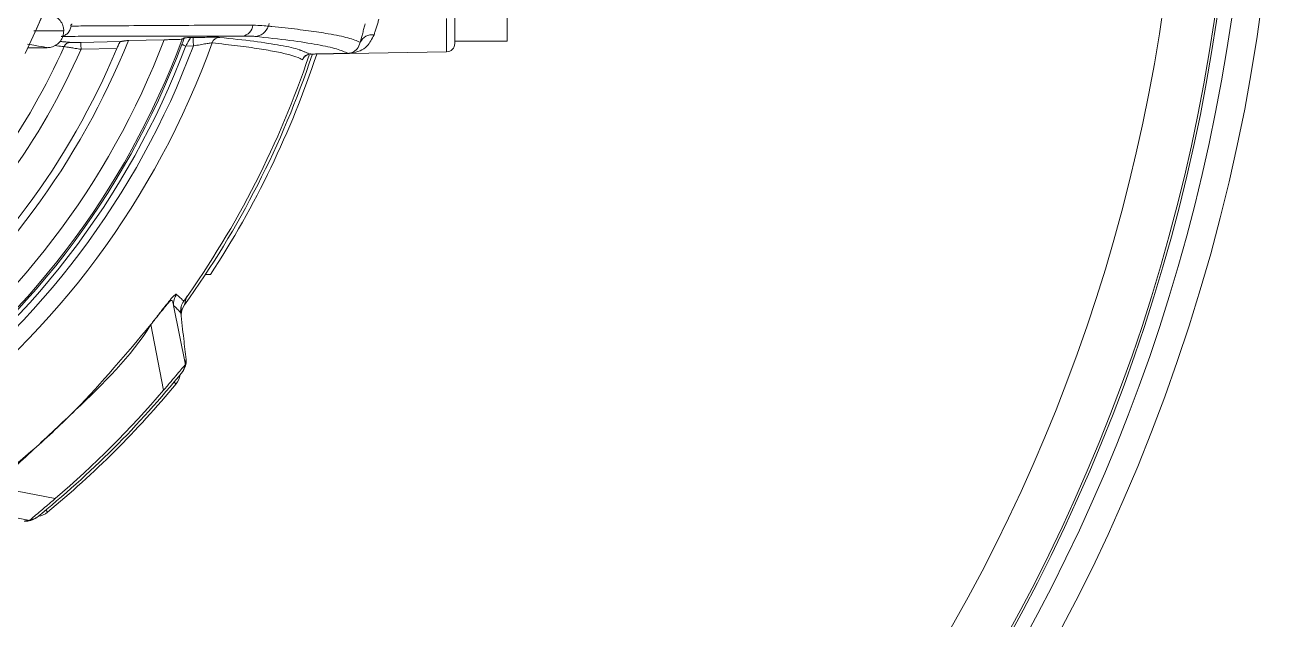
# Model space of a CAD drawing. Extents: x 2 to 136, y 1 to 99.
# Drawn here: x 131.004 to 135.502, y 42.199 to 44.336 of the extents above; entities that cross this region are included whole.
import ezdxf

# ---------------------------------------------------------------- set-up
doc = ezdxf.new("R2010")
doc.units = 0
doc.header["$MEASUREMENT"] = 0
doc.linetypes.add('SLD-Solid', pattern=[0])
doc.layers.add('OBJECT', color=7, linetype='CONTINUOUS')

msp = doc.modelspace()

# ---------------------------------------------------------------- linework, layer by layer
at = {"layer": 'OBJECT', "linetype": 'SLD-Solid', "lineweight": 15}
for p, q in [((132.5466, 44.4974), (132.5466, 44.2811)), ((132.7346, 44.4974), (132.7346, 44.278)), ((132.5171, 44.2395), (132.5171, 44.3597)), ((131.2046, 44.2736), (131.3461, 44.2761)), ((131.5032, 44.2829), (131.3748, 44.2807)), ((131.6083, 44.2609), (131.5809, 44.2604)), ((131.5986, 44.2907), (131.6078, 44.2909)), ((132.5466, 44.2811), (132.5466, 44.2695)), ((132.5466, 44.278), (132.7346, 44.278)), ((131.0145, 44.2544), (131.0831, 44.2544)), ((131.3334, 44.2509), (131.2051, 44.2486)), ((132.0061, 44.2216), (132.0047, 44.2184)), ((132.0291, 44.231), (132.5171, 44.2395)), ((131.6694, 43.44), (131.6515, 43.44)), ((131.5796, 43.1157), (131.5371, 43.3288)), ((131.5013, 43.0242), (131.4561, 43.2598)), ((131.1124, 42.6353), (130.8768, 42.6806)), ((131.0209, 42.5571), (130.8078, 42.5995))]:
    msp.add_line(p, q, dxfattribs=at)
at = {"layer": 'OBJECT', "linetype": 'SLD-Solid', "lineweight": 15, "flags": 128}
for points in [[(131.013, 44.267), (131.0361, 44.263), (131.0526, 44.2602), (131.0635, 44.2582), (131.0706, 44.257), (131.0752, 44.2561), (131.0782, 44.2555), (131.0801, 44.2551), (131.0814, 44.2549), (131.0821, 44.2547), (131.0826, 44.2546), (131.0829, 44.2545), (131.0831, 44.2545), (131.0832, 44.2544), (131.0832, 44.2544), (131.0832, 44.2544), (131.0832, 44.2544), (131.0832, 44.2544), (131.0832, 44.2544), (131.0832, 44.2544), (131.0832, 44.2544), (131.0832, 44.2544), (131.0832, 44.2544), (131.0831, 44.2544), (131.0831, 44.2544), (131.0831, 44.2544), (131.0831, 44.2544), (131.0831, 44.2544), (131.0831, 44.2544)], [(131.2051, 44.2486), (131.205, 44.2534), (131.2049, 44.2581), (131.2048, 44.2624), (131.2048, 44.2662), (131.2047, 44.2693), (131.2047, 44.2716), (131.2046, 44.2731), (131.2046, 44.2736)], [(131.5809, 44.2604), (131.5782, 44.2615), (131.5756, 44.2624), (131.5732, 44.2633), (131.5711, 44.2641), (131.5693, 44.2648), (131.568, 44.2653), (131.5672, 44.2656), (131.5669, 44.2657)], [(131.6083, 44.2609), (131.6082, 44.2667), (131.6081, 44.2723), (131.608, 44.2774), (131.6079, 44.282), (131.6079, 44.2857), (131.6078, 44.2885), (131.6078, 44.2903), (131.6078, 44.2909)], [(131.5465, 43.0471), (131.5457, 43.0479), (131.543, 43.05), (131.5388, 43.0535)], [(131.0847, 42.5861), (131.084, 42.587), (131.0818, 42.5896), (131.0783, 42.5938)]]:
    msp.add_lwpolyline(points, dxfattribs=at)
at = {"layer": 'OBJECT', "linetype": 'SLD-Solid', "lineweight": 15}
for centre, radius, start, end in [((128.8466, 45.29), 6.655, 198.09222, 54.2519), ((128.8466, 45.29), 6.555, 288.09222, 53.62018), ((128.8466, 45.29), 6.4944, 288.09222, 53.2251), ((128.8466, 45.29), 6.5028, 288.09222, 53.28068), ((128.8466, 45.29), 6.3069, 288.09222, 51.94112), ((128.8461, 45.2905), 2.3074, 332.557, 27.443), ((128.8461, 45.2905), 2.3128, 332.557, 27.443), ((128.8461, 45.2905), 2.4031, 333.8964, 26.1036), ((128.8461, 45.2905), 2.4032, 333.8964, 0), ((131.7779, 44.3395), 0.0443, 278.0533, 355.0193), ((131.8275, 44.3472), 0.0523, 271.2391, 342.7678), ((128.8466, 45.29), 3.1787, 342.4546, 342.636), ((132.249, 44.2554), 0.0454, 79.9342, 155.8554), ((128.8466, 45.29), 3.0068, 273.8025, 340.2009), ((128.8466, 45.29), 2.9472, 273.9337, 339.5632), ((128.8466, 45.29), 2.841, 306.0134, 339.2386), ((128.8466, 45.29), 2.9067, 305.3048, 339.3669), ((128.8466, 45.29), 2.901, 305.4751, 339.7287), ((128.8466, 45.29), 2.9217, 305.3048, 339.3669), ((128.8466, 45.29), 2.7223, 308.6592, 338.2371), ((128.8466, 45.29), 2.5186, 314.2236, 335.8244), ((131.167, 44.2486), 0.0248, 91.2352, 156.2563), ((131.7038, 44.2616), 0.0299, 91.2293, 160.5279), ((132.5166, 44.2695), 0.03, 271, 0), ((128.8466, 45.29), 2.6951, 309.3168, 337.3213), ((128.8466, 45.29), 2.5781, 312.4315, 336.1759), ((128.8466, 45.29), 3.35, 324.4956, 341.4994), ((128.8466, 45.29), 3.36, 324.3266, 341.585), ((128.8466, 45.29), 3.375, 326.7599, 341.7193), ((132.0284, 44.2015), 0.03, 91.0255, 161.1077), ((132.0284, 44.2014), 0.03, 91.0074, 161.009), ((132.0268, 44.2047), 0.026, 85.716, 147.4777), ((132.1652, 44.2338), 0.00191, 178.8578, 181.1422), ((131.6226, 43.3096), 0.06, 144.4956, 186.5184), ((131.6265, 43.2944), 0.062, 144.3266, 179), ((131.4982, 43.3144), 0.069, 231.7332, 232.3272), ((128.8466, 45.29), 3.5, 308.9328, 321.0672), ((128.8466, 45.29), 3.51, 309.6151, 320.2829), ((131.4989, 43.0867), 0.062, 320.2829, 353.5583), ((128.8466, 45.29), 3.4902, 310.4808, 319.5192), ((131.0452, 42.6338), 0.062, 276.3397, 309.6151)]:
    msp.add_arc(centre, radius, start, end, dxfattribs=at)
for points, knots in [([(131.0831, 44.3744), (131.0893, 44.3738), (131.1023, 44.3727), (131.12, 44.363), (131.134, 44.3481), (131.1419, 44.331), (131.1427, 44.3193), (131.1431, 44.3144)], [0, 0, 0, 0, 0.19834, 0.412974, 0.627091, 0.843128, 1, 1, 1, 1]), ([(131.1431, 44.3144), (131.1425, 44.3082), (131.1414, 44.2952), (131.1317, 44.2774), (131.1168, 44.2635), (131.0997, 44.2556), (131.088, 44.2547), (131.0831, 44.2544)], [0, 0, 0, 0, 0.198339, 0.412975, 0.62709, 0.843128, 1, 1, 1, 1]), ([(131.1701, 44.332), (131.1685, 44.327), (131.1654, 44.3168), (131.1565, 44.3051), (131.1456, 44.297), (131.1374, 44.2957), (131.1333, 44.2951)], [0, 0, 0, 0, 0.250004, 0.5, 0.749998, 1, 1, 1, 1]), ([(131.1729, 44.3387), (131.1726, 44.3386), (131.1718, 44.3385), (131.1706, 44.3378), (131.1696, 44.3368), (131.169, 44.3359), (131.1686, 44.335), (131.1684, 44.3342), (131.1684, 44.3334), (131.1687, 44.3327), (131.1693, 44.3322), (131.1698, 44.3321), (131.1701, 44.3321)], [0, 0, 0, 0, 0.111785, 0.308297, 0.405349, 0.512713, 0.582925, 0.649594, 0.723389, 0.79642, 0.884276, 1, 1, 1, 1]), ([(131.1701, 44.332), (131.1931, 44.3322), (131.3085, 44.333), (131.5265, 44.3343), (131.7197, 44.3352), (131.8221, 44.3357)], [0, 0, 0, 0, 0.105236, 0.526182, 1, 1, 1, 1]), ([(131.8221, 44.3357), (131.834, 44.3349), (131.8621, 44.3333), (131.8718, 44.3323), (131.8775, 44.3317)], [0, 0, 0, 0, 0.422662, 1, 1, 1, 1]), ([(131.8775, 44.3317), (131.8816, 44.3313), (131.9026, 44.3293), (131.9542, 44.3238), (132.0247, 44.3152), (132.1025, 44.3033), (132.169, 44.2897), (132.1947, 44.2792), (132.2076, 44.2739)], [0, 0, 0, 0, 0.023416, 0.117081, 0.304445, 0.491809, 0.745904, 1, 1, 1, 1]), ([(131.1443, 44.2586), (131.1422, 44.2588), (131.1315, 44.2598), (131.1202, 44.2609), (131.1111, 44.2618), (131.1105, 44.2618)], [0, 0, 0, 0, 0.189141, 0.945709, 1, 1, 1, 1]), ([(131.2051, 44.2486), (131.2015, 44.2492), (131.1911, 44.2508), (131.175, 44.2533), (131.1596, 44.2558), (131.1484, 44.2577), (131.1457, 44.2583), (131.1443, 44.2586)], [0, 0, 0, 0, 0.122576, 0.356624, 0.574007, 0.785161, 1, 1, 1, 1]), ([(131.1665, 44.2734), (131.1674, 44.2733), (131.1691, 44.2733), (131.1761, 44.2733), (131.1859, 44.2733), (131.1959, 44.2735), (131.2024, 44.2736), (131.2046, 44.2736)], [0, 0, 0, 0, 0.208514, 0.416634, 0.63507, 0.874065, 1, 1, 1, 1]), ([(131.3461, 44.2761), (131.3457, 44.2758), (131.3449, 44.2752), (131.3426, 44.271), (131.3396, 44.265), (131.3363, 44.2579), (131.3342, 44.2529), (131.3334, 44.2509)], [0, 0, 0, 0, 0.199564, 0.398707, 0.608841, 0.836453, 1, 1, 1, 1]), ([(131.568, 44.2849), (131.5672, 44.2848), (131.5655, 44.2846), (131.5551, 44.2841), (131.5398, 44.2837), (131.5216, 44.2833), (131.5089, 44.283), (131.5032, 44.2829)], [0, 0, 0, 0, 0.199269, 0.39838, 0.604049, 0.823538, 1, 1, 1, 1]), ([(131.5669, 44.2657), (131.5689, 44.2711), (131.5721, 44.2796), (131.5749, 44.2871), (131.576, 44.2898)], [0, 0, 0, 0, 0.637342, 1, 1, 1, 1]), ([(131.576, 44.2898), (131.5763, 44.2899), (131.5773, 44.29), (131.5856, 44.2903), (131.5939, 44.2906), (131.5986, 44.2907), (131.5986, 44.2907)], [0, 0, 0, 0, 0.171553, 0.467209, 0.9951, 1, 1, 1, 1]), ([(131.5986, 44.2907), (131.5986, 44.2907), (131.5983, 44.2904), (131.5965, 44.2875), (131.5925, 44.2807), (131.5871, 44.2712), (131.583, 44.264), (131.5809, 44.2604)], [0, 0, 0, 0, 0.077988, 0.284742, 0.512027, 0.75431, 1, 1, 1, 1]), ([(131.6078, 44.2909), (131.6192, 44.2911), (131.6421, 44.2915), (131.6722, 44.2917), (131.6937, 44.2918), (131.7015, 44.2916), (131.703, 44.2914), (131.7032, 44.2914)], [0, 0, 0, 0, 0.252657, 0.505679, 0.747853, 0.97329, 1, 1, 1, 1]), ([(131.6757, 44.2715), (131.6756, 44.2715), (131.6745, 44.2715), (131.6689, 44.2708), (131.6536, 44.2686), (131.6324, 44.2651), (131.6164, 44.2623), (131.6083, 44.2609)], [0, 0, 0, 0, 0.02565, 0.243454, 0.482623, 0.739141, 1, 1, 1, 1]), ([(132, 44.2112), (131.9996, 44.2115), (131.9972, 44.2129), (131.9861, 44.2187), (131.9596, 44.2279), (131.9091, 44.2396), (131.8464, 44.2505), (131.7703, 44.2611), (131.7072, 44.2681), (131.6757, 44.2715)], [0, 0, 0, 0, 0.013096, 0.06548, 0.275026, 0.456158, 0.637291, 0.818646, 1, 1, 1, 1]), ([(131.7032, 44.2914), (131.7461, 44.2867), (131.832, 44.2774), (131.9228, 44.2626), (131.9755, 44.2523), (131.9893, 44.2467), (131.9899, 44.2465)], [0, 0, 0, 0, 0.327711, 0.655423, 0.983901, 1, 1, 1, 1]), ([(131.8287, 44.295), (131.8241, 44.2952), (131.8163, 44.2956), (131.7937, 44.2956), (131.7841, 44.2956)], [0, 0, 0, 0, 0.576403, 1, 1, 1, 1]), ([(132.1633, 44.2339), (132.1516, 44.2392), (132.1283, 44.25), (132.0569, 44.2655), (131.9612, 44.2806), (131.8728, 44.2902), (131.8287, 44.295)], [0, 0, 0, 0, 0.249704, 0.499408, 0.749704, 1, 1, 1, 1]), ([(132.2569, 44.3), (132.2493, 44.2858), (132.2305, 44.2507), (132.197, 44.2374), (132.1714, 44.2343), (132.1685, 44.234), (132.1659, 44.2339), (132.1644, 44.2338), (132.1635, 44.2338), (132.1633, 44.2338)], [0, 0, 0, 0, 0.3745, 0.926844, 0.953375, 0.977898, 0.987314, 0.997171, 1, 1, 1, 1]), ([(132.2076, 44.2739), (132.2043, 44.2653), (132.1992, 44.2521), (132.1848, 44.24), (132.1759, 44.2356), (132.1673, 44.2342), (132.166, 44.234), (132.1648, 44.2339), (132.1641, 44.2339), (132.1638, 44.2339), (132.1635, 44.2339), (132.1634, 44.2339), (132.1633, 44.2339)], [0, 0, 0, 0, 0.37593, 0.581471, 0.938747, 0.964183, 0.985817, 0.992804, 0.995665, 0.998559, 0.99858, 1, 1, 1, 1]), ([(132.0279, 44.2315), (132.0533, 44.2319), (132.0984, 44.2327), (132.1435, 44.2335), (132.1633, 44.2339)], [0, 0, 0, 0, 0.56264, 1, 1, 1, 1]), ([(132.1633, 44.2338), (132.1283, 44.2332), (132.0832, 44.2324), (132.038, 44.2316), (132.0279, 44.2314)], [0, 0, 0, 0, 0.775376, 1, 1, 1, 1]), ([(131.4555, 43.2602), (131.4645, 43.2718), (131.4826, 43.295), (131.5071, 43.3263), (131.5275, 43.3517), (131.5448, 43.3707), (131.5467, 43.3694), (131.548, 43.3685)], [0, 0, 0, 0, 0.138671, 0.277419, 0.423116, 0.599885, 1, 1, 1, 1]), ([(131.548, 43.3685), (131.5444, 43.3624), (131.5373, 43.3501), (131.5372, 43.3359), (131.5371, 43.3288)], [0, 0, 0, 0, 0.500003, 1, 1, 1, 1]), ([(131.548, 43.3685), (131.5516, 43.3651), (131.5603, 43.3569), (131.5693, 43.3487), (131.5734, 43.3448), (131.5737, 43.3445), (131.5738, 43.3444)], [0, 0, 0, 0, 0.224142, 0.545792, 0.867469, 1, 1, 1, 1]), ([(131.5858, 43.3638), (131.5857, 43.3634), (131.5838, 43.3569), (131.5809, 43.347), (131.5779, 43.3367), (131.5764, 43.3315), (131.5762, 43.3309), (131.5761, 43.3306)], [0, 0, 0, 0, 0.026587, 0.413475, 0.688736, 0.851928, 1, 1, 1, 1]), ([(131.5371, 43.3288), (131.5371, 43.3288), (131.5371, 43.3291), (131.5346, 43.3358), (131.535, 43.3505), (131.5262, 43.3459), (131.518, 43.3375), (131.5113, 43.3296), (131.4982, 43.3136), (131.4823, 43.2923), (131.4634, 43.2715), (131.4561, 43.2598), (131.4561, 43.2598)], [0, 0, 0, 0, 0.000008, 0.011236, 0.408405, 0.550964, 0.581775, 0.700643, 0.724686, 0.862389, 0.999991, 1, 1, 1, 1]), ([(131.563, 43.3028), (131.5629, 43.3029), (131.5626, 43.3032), (131.5585, 43.3073), (131.5494, 43.3165), (131.5407, 43.3252), (131.5371, 43.3288)], [0, 0, 0, 0, 0.132531, 0.454207, 0.77585, 1, 1, 1, 1]), ([(131.563, 43.3028), (131.5666, 43.2715), (131.573, 43.2156), (131.5793, 43.1597), (131.5821, 43.1351)], [0, 0, 0, 0, 0.560001, 1, 1, 1, 1]), ([(130.8764, 42.6811), (130.9298, 42.7243), (131.0367, 42.8108), (131.2365, 42.9982), (131.3681, 43.1556), (131.4555, 43.2602)], [0, 0, 0, 0, 0.251148, 0.502295, 1, 1, 1, 1]), ([(131.4561, 43.2598), (131.4561, 43.2598), (131.3839, 43.1443), (131.2349, 42.9983), (131.0355, 42.813), (130.9354, 42.7166), (130.8768, 42.6806), (130.8768, 42.6806)], [0, 0, 0, 0, 0.000003, 0.497705, 0.748853, 0.999997, 1, 1, 1, 1]), ([(131.5821, 43.1351), (131.5822, 43.127), (131.5824, 43.1109), (131.5736, 43.0973), (131.5692, 43.0906)], [0, 0, 0, 0, 0.499758, 1, 1, 1, 1]), ([(131.5796, 43.1157), (131.5794, 43.1156), (131.5791, 43.1155), (131.5764, 43.1126), (131.5682, 43.1033), (131.5512, 43.0831), (131.528, 43.0556), (131.5105, 43.0349), (131.5013, 43.0242)], [0, 0, 0, 0, 0.061294, 0.157978, 0.353027, 0.568968, 0.775602, 1, 1, 1, 1]), ([(131.5692, 43.0906), (131.5693, 43.0908), (131.5696, 43.0913), (131.5714, 43.095), (131.5739, 43.1005), (131.5767, 43.1074), (131.5786, 43.1129), (131.5796, 43.1157)], [0, 0, 0, 0, 0.187126, 0.391336, 0.595144, 0.79397, 1, 1, 1, 1]), ([(131.1124, 42.6353), (131.102, 42.6264), (131.0812, 42.6087), (131.0529, 42.585), (131.0321, 42.5674), (131.0221, 42.5586), (131.0213, 42.5575), (131.0209, 42.5571)], [0, 0, 0, 0, 0.217938, 0.435238, 0.661578, 0.868607, 1, 1, 1, 1]), ([(131.046, 42.5674), (131.0393, 42.563), (131.0257, 42.5542), (131.0096, 42.5544), (131.0015, 42.5545)], [0, 0, 0, 0, 0.499762, 1, 1, 1, 1]), ([(131.0209, 42.5571), (131.0237, 42.558), (131.0292, 42.5599), (131.0361, 42.5628), (131.0416, 42.5652), (131.0453, 42.567), (131.0458, 42.5673), (131.046, 42.5674)], [0, 0, 0, 0, 0.206019, 0.404831, 0.608657, 0.812864, 1, 1, 1, 1])]:
    msp.add_open_spline(points, degree=3, knots=knots, dxfattribs=at)
for points in [[(132.2744, 44.3571), (132.2569, 44.3)], [(131.1431, 44.3144), (131.0359, 44.3144)], [(132.2076, 44.2739), (132.2248, 44.3399)], [(131.1295, 44.2768), (131.1665, 44.2734)], [(131.7841, 44.2956), (131.1333, 44.2951)], [(131.3748, 44.2807), (131.3461, 44.2761)], [(131.576, 44.2898), (131.568, 44.2849)], [(131.9899, 44.2465), (132.0279, 44.2315)], [(132.0061, 44.2216), (132, 44.2112)], [(132, 44.2112), (132, 44.2112)], [(132.0279, 44.2314), (132.0291, 44.2332)], [(132.0279, 44.2315), (132.0279, 44.2314)], [(131.5371, 43.3288), (131.5371, 43.3288)], [(131.565, 43.3248), (131.5645, 43.2955)], [(131.5796, 43.1157), (131.5821, 43.1351)], [(131.0015, 42.5545), (131.0209, 42.5571)]]:
    msp.add_open_spline(points, degree=1, dxfattribs=at)

doc.saveas('drawing.dxf')
